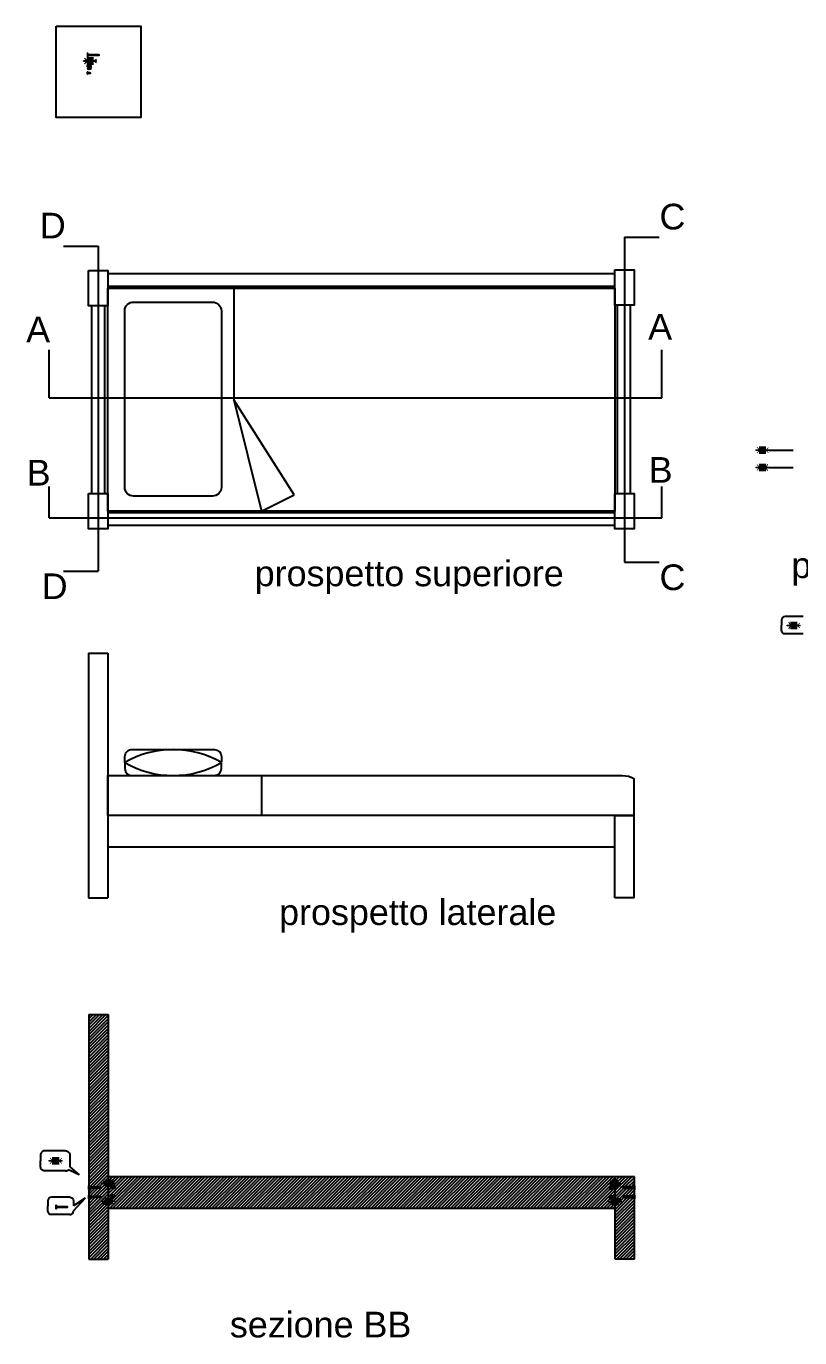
# Model space of a CAD drawing. Header units: centimetres. Extents: x 37 to 924, y -275 to 244.
# Drawn here: x 37 to 337, y -266 to 244 of the extents above; entities that cross this region are included whole.
import ezdxf

# ---------------------------------------------------------------- set-up
doc = ezdxf.new("R2010")
doc.units = ezdxf.units.CM
doc.header["$MEASUREMENT"] = 0
for name, color, linetype in [('particolari', 7, 'Continuous'), ('struttura', 7, 'Continuous'), ('Viti', 3, 'Continuous'), ('viti e cerniere', 3, 'Continuous')]:
    doc.layers.add(name, color=color, linetype=linetype)
doc.styles.get("Standard").update_dxf_attribs({"font": 'Arial.ttf'})

# ---------------------------------------------------------------- blocks, each defined once
blk = doc.blocks.new('tassello')
at = {"layer": 'viti e cerniere', "linetype": 'ByBlock', "lineweight": 100}
for p, q in [((0, 0.51), (0.21, 0.7)), ((0, 0.51), (0, 0.18)), ((0.21, 0), (0, 0.18)), ((0.21, 0.7), (3.71, 0.7)), ((0.21, 0.7), (0.21, 0)), ((0.21, 0.7), (0.21, 0.52)), ((0.21, 0.52), (0.75, 0.52)), ((0.21, 0.35), (0.9, 0.35)), ((0.9, 0.17), (0.21, 0.17)), ((0.75, 0.52), (3.71, 0.52)), ((0.9, 0.35), (0.9, 0.35)), ((0.9, 0.35), (3.71, 0.35)), ((0.9, 0.17), (3.71, 0.17)), ((3.92, 0.51), (3.71, 0.7)), ((3.71, 0.7), (3.71, 0)), ((3.71, 0), (3.92, 0.18)), ((3.92, 0.51), (3.92, 0.18)), ((3.71, 0), (0.21, 0))]:
    blk.add_line(p, q, dxfattribs=at)
blk = doc.blocks.new('*U25')
blk.add_lwpolyline([(0.1, -0.2), (0.06, 0), (0.04, 0.05), (0.03, 0), (0.06, -0.2), (0.09, -0.25), (0.1, -0.2)])
blk = doc.blocks.new('*U26')
at = {"color": 0, "linetype": 'ByBlock', "lineweight": -2, "transparency": 16777216}
for p in [(40.3, 254.75), (40.42, 254.75), (40.54, 254.75), (40.65, 254.75), (40.77, 254.75), (40.89, 254.75)]:
    blk.add_blockref('*U25', p, dxfattribs=at)
blk = doc.blocks.new('109049')
for p, q in [((40.13, 240.08), (40.13, 239.79)), ((40.43, 240.28), (40.33, 240.28)), ((40.43, 239.58), (40.33, 239.58)), ((40.48, 240.23), (40.48, 239.63)), ((40.52, 240.03), (40.48, 240.03)), ((40.56, 239.83), (40.48, 239.83)), ((40.64, 240.03), (40.56, 240.03)), ((40.67, 239.83), (40.59, 239.83)), ((40.75, 240.03), (40.67, 240.03)), ((40.79, 239.83), (40.71, 239.83)), ((40.87, 240.03), (40.79, 240.03)), ((40.91, 239.83), (40.83, 239.83)), ((40.99, 240.03), (40.91, 240.03)), ((41.02, 239.83), (40.94, 239.83)), ((41.11, 240.03), (41.02, 240.03)), ((41.14, 239.83), (41.06, 239.83)), ((41.22, 240.03), (41.14, 240.03)), ((41.23, 239.83), (41.18, 239.83)), ((41.32, 240.01), (41.35, 240)), ((41.37, 239.88), (41.32, 239.85)), ((41.35, 240), (41.36, 240.05)), ((41.37, 239.88), (41.35, 240)), ((41.36, 240.05), (41.38, 239.98)), ((41.4, 239.83), (41.37, 239.88)), ((41.38, 239.98), (41.48, 239.93)), ((41.38, 239.98), (41.4, 239.89)), ((41.48, 239.93), (41.4, 239.89)), ((41.4, 239.89), (41.4, 239.83))]:
    blk.add_line(p, q)
blk.add_lwpolyline([(41.26, 239.83), (41.22, 240.03), (41.23, 240.08), (41.26, 240.03), (41.29, 239.84), (41.29, 239.78), (41.26, 239.83)])
for centre, radius, start, end in [((40.33, 240.08), 0.2, 107.545, 180), ((40.33, 239.79), 0.2, 180, 252.455), ((40.37, 239.95), 0.332, 96.8818, 107.545), ((40.37, 239.91), 0.332, 252.455, 263.1182), ((40.43, 240.23), 0.05, 0, 90), ((40.43, 239.63), 0.05, 270, 0), ((41.23, 240.03), 0.2, 270, 277.372), ((41.23, 239.83), 0.2, 63.4349, 82.7142), ((41.23, 240.03), 0.2, 287.2449, 296.5651)]:
    blk.add_arc(centre, radius, start, end)
blk.add_blockref('*U26', (0.19, -14.72))

msp = doc.modelspace()

# ---------------------------------------------------------------- hatches: boundary and pattern name
at = {"layer": 'struttura'}
h = msp.add_hatch(dxfattribs=at)
h.set_pattern_fill('ANSI31', scale=7)
h.paths.add_polyline_path([(68.67, -140.08), (61.18, -140.08), (61.18, -203.01), (61.18, -206.56), (61.26, -206.56), (61.26, -207.02), (65.56, -207.02), (65.56, -207.5), (61.26, -207.5), (61.26, -208.03), (61.25, -210.2), (61.26, -210.2), (61.26, -210.66), (65.56, -210.66), (65.56, -211.15), (61.26, -211.15), (61.26, -211.67), (61.18, -235.08), (68.67, -235.08), (68.67, -212.88), (67.21, -212.88), (67.21, -212.27), (68.67, -212.28), (68.67, -205.97), (67.21, -205.97), (67.21, -205.36), (68.67, -205.36)])
h = msp.add_hatch(dxfattribs=at)
h.set_pattern_fill('ANSI31', scale=7)
h.paths.add_polyline_path([(265.58, -206.12), (264.05, -206.12), (264.05, -205.51), (265.58, -205.51), (265.58, -203.08), (68.67, -203.08), (68.67, -205.36), (70.24, -205.36), (70.24, -205.97), (68.67, -205.97), (68.67, -212.28), (70.24, -212.28), (70.24, -212.88), (68.67, -212.88), (68.67, -215.29), (265.58, -215.29), (265.58, -213.04), (264.06, -213.04), (264.06, -212.43), (265.58, -212.43)])
h.paths.add_polyline_path([(70.05, -207.08, -1), (71.3, -207.08, -1)], flags=16)
h.paths.add_polyline_path([(69.85, -210.77, -1), (71.1, -210.77, -1)], flags=16)
h.paths.add_polyline_path([(70.15, -207.08, -1), (71.22, -207.08, -1)], flags=0)
h.paths.add_polyline_path([(69.95, -210.78, -1), (71.01, -210.78, -1)], flags=0)
h.paths.add_polyline_path([(71.09, -207.08), (70.31, -207.08), (70.31, -206.98), (71.09, -206.98)], flags=0)
h.paths.add_polyline_path([(70.89, -210.68), (70.89, -210.78), (70.11, -210.78), (70.11, -210.68)], flags=0)
h.paths.add_polyline_path([(264.74, -211.1, -1), (263.49, -211.1, -1)], flags=16)
h.paths.add_polyline_path([(264.81, -207.4, -1), (263.55, -207.4, -1)], flags=16)
h.paths.add_polyline_path([(264.65, -211.1, -1), (263.59, -211.1, -1)], flags=0)
h.paths.add_polyline_path([(264.72, -207.4, -1), (263.65, -207.4, -1)], flags=0)
h.paths.add_polyline_path([(263.75, -211), (264.53, -211), (264.53, -211.11), (263.75, -211.11)], flags=0)
h.paths.add_polyline_path([(263.81, -207.4), (263.81, -207.3), (264.59, -207.3), (264.59, -207.4)], flags=0)
h = msp.add_hatch(dxfattribs=at)
h.set_pattern_fill('ANSI31', scale=7)
h.paths.add_polyline_path([(273.07, -211.67), (272.99, -211.67), (272.99, -211.15), (268.69, -211.15), (268.69, -210.66), (272.99, -210.66), (272.99, -210.2), (273.01, -208.03), (272.99, -208.03), (272.99, -207.5), (268.69, -207.5), (268.69, -207.02), (272.99, -207.02), (272.99, -206.56), (273.07, -203.08), (265.58, -203.08), (265.58, -205.51), (267.08, -205.51), (267.08, -206.12), (265.58, -206.12), (265.58, -212.43), (267.08, -212.43), (267.08, -213.04), (265.58, -213.04), (265.58, -235.08), (273.07, -235.08)])
h = msp.add_hatch(dxfattribs=at)
h.set_pattern_fill('ANSI31', color=256, scale=7)
edge = h.paths.add_edge_path(flags=0)
edge.add_line((65.01, -207.46), (65.45, -207.46))
edge.add_arc((65.45, -207.4), 0.0555, 275.6489, 360)
edge.add_line((65.5, -207.4), (65.5, -207.11))
edge.add_arc((65.45, -207.11), 0.0499, 0.0586, 90.0589)
edge.add_line((65.45, -207.06), (64.84, -207.06))
edge.add_line((64.84, -207.06), (65.01, -207.46))
h.paths.add_polyline_path([(65.01, -207.46), (64.84, -207.06), (64.59, -207.06), (64.76, -207.46)], flags=0)
h.paths.add_polyline_path([(64.07, -210.7), (64.25, -211.1), (64.49, -211.1), (64.32, -210.7)])
h = msp.add_hatch(dxfattribs=at)
h.set_pattern_fill('ANSI31', color=256, scale=7)
h.paths.add_polyline_path([(71.22, -207.08, 1), (70.15, -207.08, 1)])
h = msp.add_hatch(dxfattribs=at)
h.set_pattern_fill('ANSI31', color=256, scale=7)
h.paths.add_polyline_path([(273.03, -210.7), (271.41, -210.7), (271.24, -211.1), (273.03, -211.1)], flags=0)

# ---------------------------------------------------------------- linework, layer by layer
at = {"layer": 'particolari', "color": 3}
for p, q in [((60.63, 228.23), (60.63, 228.65)), ((60.63, 227.9), (60.63, 227.65)), ((61.94, 227.77), (61.65, 227.9)), ((62.03, 227.67), (62.05, 228.75))]:
    msp.add_line(p, q, dxfattribs=at)
at = {"layer": 'particolari'}
for p, q in [((57.44, -202.39), (53.32, -200.36)), ((53.76, -199.21), (57.44, -202.39))]:
    msp.add_line(p, q, dxfattribs=at)
at = {"layer": 'particolari', "color": 3}
msp.add_lwpolyline([(60.91, 228.77), (61.02, 228.86), (60.78, 228.83), (60.91, 228.77)], dxfattribs=at)
for points in [[(60.97, 228.75), (61.52, 228.65, 0.406819), (61.67, 228.74), (61.13, 228.85, 0.381082), (60.97, 228.75, 1.676598)], [(61.25, 227.73), (61.48, 227.91, 0.336385), (61.5, 227.99, -1.471644)]]:
    msp.add_lwpolyline(points, format="xyb", dxfattribs=at)
at = {"layer": 'particolari'}
for points in [[(331.55, 14.64, 0.42366), (330.18, 13.22), (330.18, 11.26)], [(338.6, 7.87), (331.55, 7.87, -0.42366), (330.18, 9.29), (330.18, 11.26)], [(44.03, -193.02, 0.42366), (42.45, -194.66), (42.45, -196.93)], [(52.18, -193.02), (52.18, -193.02, -0.42366), (53.76, -194.66), (53.76, -199.21)], [(52.18, -200.84), (44.03, -200.84, -0.42366), (42.45, -199.21), (42.45, -196.93)], [(52.18, -200.84), (52.18, -200.84, 0.203093), (53.32, -200.36, 0.203093)], [(46.7, -210.98, 0.42366), (45.31, -212.41), (45.31, -214.4)], [(53.82, -210.98), (53.82, -210.98, -0.42366), (55.21, -212.41), (55.21, -214.4)], [(53.82, -217.82), (46.7, -217.82, -0.42366), (45.31, -216.39), (45.31, -214.4)], [(53.82, -217.82), (53.82, -217.82, 0.42366), (55.21, -216.39, 0.203093)]]:
    msp.add_lwpolyline(points, format="xyb", dxfattribs=at)
for points in [[(338.6, 14.64), (331.55, 14.64)], [(52.18, -193.02), (44.03, -193.02)], [(53.82, -210.98), (46.7, -210.98)]]:
    msp.add_lwpolyline(points, dxfattribs=at)
at = {"layer": 'particolari', "color": 3}
for centre, radius, start, end in [((61.34, 229.09), 1.12, 230.3793, 308.8429), ((61.4, 228.9), 1.25, 232.5631, 295.952), ((61.14, 228.56), 0.831, 232.1953, 307.3072), ((61.32, 228.54), 1.12, 232.2077, 309.4512), ((61.44, 227.91), 0.0722, 28.1496, 82.755), ((61.51, 228.03), 0.192, 313.8416, 0.4746), ((61.64, 227.96), 0.36, 327.8382, 32.1618)]:
    msp.add_arc(centre, radius, start, end, dxfattribs=at)
msp.add_ellipse((61.32, 228.76), major_axis=(-0.729, 0), ratio=0.476863, dxfattribs=at)
at = {"layer": 'struttura', "color": 3}
for p, q in [((62.37, 233.09), (62.55, 232.7)), ((62.62, 233.09), (62.8, 232.7)), ((62.86, 233.09), (63.04, 232.7)), ((63.11, 233.09), (63.29, 232.7)), ((63.37, 233.09), (63.54, 232.7)), ((63.61, 233.09), (63.78, 232.7)), ((63.85, 233.09), (64.03, 232.7)), ((64.11, 233.09), (64.28, 232.7)), ((64.36, 233.09), (64.54, 232.7)), ((62.85, -207.06), (63.02, -207.46)), ((63.1, -207.06), (63.27, -207.46)), ((63.34, -207.06), (63.51, -207.46)), ((63.59, -207.06), (63.76, -207.46)), ((63.85, -207.06), (64.02, -207.46)), ((64.09, -207.06), (64.26, -207.46)), ((64.33, -207.06), (64.5, -207.46)), ((64.59, -207.06), (64.76, -207.46)), ((64.84, -207.06), (65.01, -207.46)), ((269.41, -207.06), (269.23, -207.46)), ((269.66, -207.06), (269.49, -207.46)), ((269.92, -207.06), (269.74, -207.46)), ((270.16, -207.06), (269.99, -207.46)), ((270.4, -207.06), (270.23, -207.46)), ((270.66, -207.06), (270.48, -207.46)), ((270.91, -207.06), (270.73, -207.46)), ((271.15, -207.06), (270.97, -207.46)), ((271.4, -207.06), (271.22, -207.46)), ((62.84, -210.7), (63.01, -211.1)), ((63.09, -210.7), (63.26, -211.1)), ((63.33, -210.7), (63.5, -211.1)), ((63.58, -210.7), (63.75, -211.1)), ((63.83, -210.7), (64.01, -211.1)), ((64.07, -210.7), (64.25, -211.1)), ((64.32, -210.7), (64.49, -211.1)), ((64.57, -210.7), (64.74, -211.1)), ((64.83, -210.7), (65, -211.1)), ((269.42, -210.7), (269.25, -211.1)), ((269.68, -210.7), (269.5, -211.1)), ((269.93, -210.7), (269.76, -211.1)), ((270.17, -210.7), (270, -211.1)), ((270.42, -210.7), (270.24, -211.1)), ((270.67, -210.7), (270.5, -211.1)), ((270.92, -210.7), (270.75, -211.1)), ((271.16, -210.7), (270.99, -211.1)), ((271.41, -210.7), (271.24, -211.1)), ((50.12, -214.61), (50.29, -215.01)), ((50.37, -214.61), (50.54, -215.01)), ((50.61, -214.61), (50.78, -215.01)), ((50.86, -214.61), (51.03, -215.01)), ((51.11, -214.61), (51.29, -215.01)), ((51.36, -214.61), (51.53, -215.01)), ((51.6, -214.61), (51.77, -215.01)), ((51.85, -214.61), (52.03, -215.01)), ((52.11, -214.61), (52.28, -215.01))]:
    msp.add_line(p, q, dxfattribs=at)
at = {"layer": 'struttura', "color": 2}
for p, q in [((51.32, 158.55), (64.77, 158.55)), ((64.77, 158.55), (64.77, 32.27)), ((269.17, 162.03), (269.17, 35.75)), ((269.17, 162.03), (282.62, 162.03)), ((45.76, 99.67), (45.76, 118.28)), ((283.66, 99.67), (283.66, 118.28)), ((45.76, 99.67), (283.66, 99.67)), ((45.76, 53.02), (45.76, 65.13)), ((283.66, 53.02), (283.66, 65.13)), ((45.76, 53.02), (283.66, 53.02)), ((269.17, 35.75), (282.62, 35.75)), ((51.32, 32.27), (64.77, 32.27))]:
    msp.add_line(p, q, dxfattribs=at)
at = {"layer": 'struttura'}
for p, q in [((117.48, 142.24), (117.48, 98.92)), ((117.48, 98.92), (128.19, 55.64)), ((140.93, 62.01), (117.48, 98.92)), ((334.67, 79.22), (325.23, 79.22)), ((334.67, 72.49), (325.23, 72.49)), ((128.19, 55.64), (140.93, 62.01)), ((61.03, 0.35), (61.03, -94.65)), ((61.03, 0.35), (68.52, 0.35)), ((68.52, 0.35), (68.52, -94.65)), ((68.52, -62.65), (68.52, -47.15)), ((68.52, -47.15), (268.43, -47.15)), ((128.19, -47.15), (128.19, -62.65)), ((272.92, -62.65), (68.52, -62.65)), ((265.43, -94.65), (265.43, -62.65)), ((265.43, -62.65), (272.92, -62.65)), ((272.92, -94.65), (272.92, -62.65)), ((68.52, -74.86), (265.43, -74.86)), ((61.03, -94.65), (68.52, -94.65)), ((272.92, -94.65), (265.43, -94.65)), ((61.18, -140.08), (61.18, -203.01)), ((61.18, -140.08), (68.67, -140.08)), ((68.67, -140.08), (68.67, -205.36)), ((61.18, -203.01), (61.18, -235.08)), ((273.07, -203.08), (68.67, -203.08)), ((265.58, -205.51), (265.58, -203.08)), ((273.07, -235.08), (273.07, -203.08)), ((61.18, -206.56), (61.26, -206.56)), ((61.26, -208.03), (61.18, -208.03)), ((61.26, -206.56), (61.26, -207.02)), ((61.26, -207.02), (65.56, -207.02)), ((65.56, -207.5), (61.26, -207.5)), ((61.26, -207.5), (61.26, -208.03)), ((65.56, -207.02), (65.56, -207.5)), ((68.67, -205.97), (68.67, -212.27)), ((265.58, -212.43), (265.58, -206.12)), ((272.99, -207.02), (268.69, -207.02)), ((268.69, -207.02), (268.69, -207.5)), ((268.69, -207.5), (272.99, -207.5)), ((273.07, -206.56), (272.99, -206.56)), ((272.99, -206.56), (272.99, -207.02)), ((272.99, -207.5), (272.99, -208.03)), ((272.99, -208.03), (273.07, -208.03)), ((55.21, -216.39), (59.72, -211.36)), ((59.72, -211.36), (55.21, -214.4)), ((61.18, -210.2), (61.26, -210.2)), ((61.26, -211.67), (61.18, -211.67)), ((61.26, -210.2), (61.26, -210.66)), ((61.26, -210.66), (65.56, -210.66)), ((65.56, -211.15), (61.26, -211.15)), ((61.26, -211.15), (61.26, -211.67)), ((65.56, -210.66), (65.56, -211.15)), ((68.67, -212.88), (68.67, -235.08)), ((265.58, -235.08), (265.58, -213.04)), ((272.99, -210.66), (268.69, -210.66)), ((268.69, -210.66), (268.69, -211.15)), ((268.69, -211.15), (272.99, -211.15)), ((273.07, -210.2), (272.99, -210.2)), ((272.99, -210.2), (272.99, -210.66)), ((272.99, -211.15), (272.99, -211.67)), ((272.99, -211.67), (273.07, -211.67)), ((68.67, -215.29), (265.58, -215.29)), ((61.18, -235.08), (68.67, -235.08)), ((273.07, -235.08), (265.58, -235.08))]:
    msp.add_line(p, q, dxfattribs=at)
at = {"layer": 'struttura', "color": 3}
for points in [[(48.44, 244.07), (81.34, 244.07), (81.34, 208.59), (48.44, 208.59)], [(70.31, -206.98), (71.09, -206.98), (71.09, -207.08), (70.31, -207.08)], [(263.81, -207.3), (264.59, -207.3), (264.59, -207.4), (263.81, -207.4)], [(70.11, -210.68), (70.89, -210.68), (70.89, -210.78), (70.11, -210.78)], [(263.75, -211), (264.53, -211), (264.53, -211.11), (263.75, -211.11)]]:
    msp.add_lwpolyline(points, close=True, dxfattribs=at)
for points in [[(60.75, 233.52), (60.71, 233.59), (60.71, 232.14), (60.75, 232.21), (60.75, 232.69)], [(60.75, 233.52), (60.75, 233.52)], [(61.23, -206.63), (61.19, -206.56), (61.19, -208.01), (61.23, -207.95), (61.23, -207.46)], [(273.02, -206.63), (273.06, -206.56), (273.06, -208.01), (273.02, -207.95), (273.02, -207.46)], [(273.02, -206.63), (273.02, -206.63)], [(61.22, -210.27), (61.18, -210.2), (61.18, -211.65), (61.21, -211.59), (61.21, -211.1)], [(273.03, -210.27), (273.07, -210.2), (273.07, -211.65), (273.03, -211.59), (273.03, -211.1)], [(273.03, -210.27), (273.03, -210.27)], [(48.5, -214.18), (48.46, -214.11), (48.46, -215.56), (48.5, -215.5), (48.5, -215.01)]]:
    msp.add_lwpolyline(points, dxfattribs=at)
for points in [[(60.75, 233.09), (64.97, 233.1, -0.414813), (65.02, 233.05), (65.02, 232.75, -0.385623), (64.97, 232.7), (60.75, 232.69), (60.75, 233.52)], [(61.23, -207.06), (65.45, -207.06, -0.414813), (65.5, -207.11), (65.5, -207.4, -0.385623), (65.45, -207.46), (61.23, -207.46), (61.23, -206.63)], [(273.02, -207.06), (268.8, -207.06, 0.414813), (268.75, -207.11), (268.75, -207.4, 0.385623), (268.8, -207.46), (273.02, -207.46), (273.02, -206.63)], [(61.22, -210.7), (65.44, -210.7, -0.414813), (65.49, -210.75), (65.49, -211.05, -0.385623), (65.44, -211.1), (61.22, -211.1), (61.22, -210.27)], [(273.03, -210.7), (268.81, -210.7, 0.414813), (268.76, -210.75), (268.76, -211.05, 0.385623), (268.81, -211.1), (273.03, -211.1), (273.03, -210.27)], [(48.5, -214.61), (52.72, -214.61, -0.414813), (52.77, -214.66), (52.77, -214.95, -0.385623), (52.72, -215.01), (48.5, -215.01), (48.5, -214.18)]]:
    msp.add_lwpolyline(points, format="xyb", dxfattribs=at)
at = {"layer": 'struttura'}
for points in [[(61.03, 149.11), (68.52, 149.11), (68.52, 135.37), (61.03, 135.37)], [(265.43, 149.41), (272.92, 149.41), (272.92, 135.67), (265.43, 135.67)], [(68.52, 142.24), (265.43, 142.24), (265.43, 55.61), (68.52, 55.61)], [(61.03, 62.48), (68.52, 62.48), (68.52, 48.74), (61.03, 48.74)], [(265.43, 62.48), (272.92, 62.48), (272.92, 48.74), (265.43, 48.74)], [(67.21, -205.36), (70.24, -205.36), (70.24, -205.97), (67.21, -205.97)], [(264.05, -205.51), (267.08, -205.51), (267.08, -206.12), (264.05, -206.12)], [(67.21, -212.27), (70.24, -212.28), (70.24, -212.88), (67.21, -212.88)], [(264.06, -212.43), (267.08, -212.43), (267.08, -213.04), (264.06, -213.04)]]:
    msp.add_lwpolyline(points, close=True, dxfattribs=at)
for points in [[(68.52, 148), (265.43, 148)], [(68.52, 143.03), (265.43, 143.03)], [(62.39, 62.48), (62.39, 135.37)], [(67.35, 62.48), (67.35, 135.37)], [(266.42, 135.67), (266.42, 62.48)], [(271.39, 135.67), (271.39, 62.48)], [(265.43, 54.96), (68.52, 54.96)], [(265.43, 50), (68.52, 50)]]:
    msp.add_lwpolyline(points, dxfattribs=at)
for points in [[(75.15, 99.19), (75.15, 133.57, -0.432307), (78.62, 136.84), (109.17, 136.84, -0.414026), (112.65, 133.36), (112.65, 64.87, -0.419057), (109.2, 61.48), (78.53, 61.48, -0.423065), (75.13, 64.98), (75.15, 133.57)], [(75.15, -42.12), (75.17, -40.36), (75.17, -39.79, -0.436463), (78.09, -37.08, 0.037699), (78.09, -37.08), (109.95, -37.08, -0.414026), (112.66, -39.79), (112.66, -41.91)], [(75.15, -42.12), (75.17, -43.88), (75.17, -44.44, 0.436463), (78.09, -47.15, -0.037699), (78.09, -47.15), (109.95, -47.15, 0.414026), (112.66, -44.44), (112.66, -42.33)], [(268.43, -47.15, -0.12952), (272.89, -48.33), (272.89, -62.65)]]:
    msp.add_lwpolyline(points, format="xyb", dxfattribs=at)
for centre in [(70.68, -207.08), (264.18, -207.4), (70.47, -210.77), (264.11, -211.1)]:
    msp.add_circle(centre, 0.628, dxfattribs=at)
at = {"layer": 'struttura', "color": 3}
for centre in [(70.68, -207.08), (264.19, -207.4), (70.48, -210.78), (264.12, -211.1)]:
    msp.add_circle(centre, 0.533, dxfattribs=at)
at = {"layer": 'struttura'}
for centre, start, end in [((93.89, -74.46), 59.8937, 120.1063), ((93.89, -9.75), 239.8937, 300.1063)]:
    msp.add_arc(centre, 37.4, start, end, dxfattribs=at)

# ---------------------------------------------------------------- block references
at = {"layer": 'Viti'}
msp.add_blockref('109049', (20.37, -14.05), dxfattribs=at)
at = {"layer": 'viti e cerniere', "xscale": 0.7524463832372563, "yscale": 0.7524463832372563, "zscale": 0.7524463832372563, "rotation": 180}
for p in [(63.14, 230.82), (324.28, 79.53), (324.31, 72.79), (336.42, 11.4), (49.77, -196.69), (70.19, -205.41), (267.03, -205.56), (70.19, -212.32), (267.04, -212.48)]:
    msp.add_blockref('tassello', p, dxfattribs=at)

# ---------------------------------------------------------------- texts
at = {"layer": 'struttura', "color": 2}
for s, p in [('C', (282.8, 165.1)), ('D', (42.16, 161.62)), ('A', (36.85, 121.21)), ('A', (278.41, 122.31)), ('B', (278.59, 66.64)), ('B', (37.03, 65.55)), ('D', (42.88, 21.43)), ('C', (282.8, 24.92))]:
    msp.add_text(s, height=9.97, dxfattribs=at).set_placement(p)
at = {"layer": 'struttura', "color": 5}
for s, height, p in [('prospetto superiore', 9.9728, (125.6, 26.43)), ('prospetto frontale', 9.9728, (334.03, 29.6)), ('prospetto laterale', 9.9728, (135.08, -105.24)), ('sezione BB', 9.973, (115.97, -265.53))]:
    msp.add_text(s, height=height, dxfattribs=at).set_placement(p)

doc.saveas('drawing.dxf')
